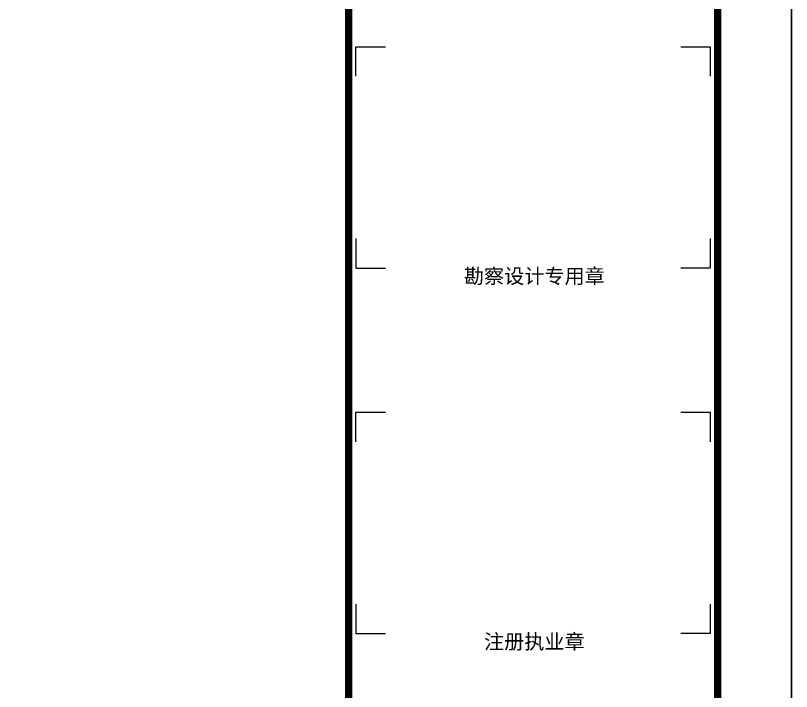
# Model space of a CAD drawing. Extents: x 498328 to 716449, y -893371 to -467753.
# Drawn here: x 705937 to 716449, y -660605 to -651446 of the extents above; entities that cross this region are included whole.
import ezdxf
from ezdxf.enums import TextEntityAlignment as Align

# ---------------------------------------------------------------- set-up
doc = ezdxf.new("R2010")
doc.units = 0
doc.header["$LTSCALE"] = 1000
doc.layers.get('0').update_dxf_attribs({"linetype": 'CONTINUOUS'})
for name, color, linetype in [('PUB_TITLE', 4, 'CONTINUOUS'), ('TK-PUBLIC', 7, 'CONTINUOUS'), ('通用-图框C-SHET', 141, 'CONTINUOUS')]:
    doc.layers.add(name, color=color, linetype=linetype)
doc.layers.add('yichutu', color=7, linetype='CONTINUOUS', true_color=0xffffff, plot=False)
doc.styles.add('标识1', font='times.ttf')

# ---------------------------------------------------------------- blocks, each defined once
blk = doc.blocks.new('yct-841-594-84100-59400-100-1000.0')
at = {"layer": 'yichutu', "color": 7, "true_color": 0xffffff}
blk.add_lwpolyline([(0, 0), (0, 59400), (84100, 59400), (84100, 0)], close=True, dxfattribs=at)
blk = doc.blocks.new('TY-YINZHANG-200702')
at = {"layer": 'TK-PUBLIC', "color": 253}
for points in [[(-4650, 24177), (-4650, 24577), (-4250, 24577)], [(-250, 24577), (150, 24577), (150, 24177)], [(-4650, 21977), (-4650, 21577), (-4650, 21577), (-4250, 21577)], [(150, 21977), (150, 21577), (-250, 21577)], [(-4650, 19225), (-4650, 19625), (-4250, 19625)], [(-250, 19625), (150, 19625), (150, 19225)], [(-4650, 17025), (-4650, 16625), (-4650, 16625), (-4250, 16625)], [(150, 17025), (150, 16625), (-250, 16625)]]:
    blk.add_lwpolyline(points, dxfattribs=at)
at = {"layer": 'TK-PUBLIC', "color": 253, "style": '标识1'}
for s, p in [('勘察设计专用章', (-2234, 21473)), ('注册执业章', (-2234, 16521))]:
    blk.add_text(s, height=200, dxfattribs=at).set_placement(p, align=Align.MIDDLE)

msp = doc.modelspace()

# ---------------------------------------------------------------- linework, layer by layer
at = {"layer": 'PUB_TITLE'}
msp.add_lwpolyline([(632349.2, -681323.8), (716449.2, -681323.8), (716449.2, -621923.8), (632349.2, -621923.8)], close=True, dxfattribs=at)
at = {"layer": 'PUB_TITLE', "const_width": 100}
msp.add_lwpolyline([(634849.2, -680323.8), (715449.2, -680323.8), (715449.2, -622923.8), (634849.2, -622923.8)], close=True, dxfattribs=at)
at = {"layer": '通用-图框C-SHET', "const_width": 100}
for points in [[(710449.2, -654373.8), (710449.2, -622923.8)], [(710449.2, -680323.8), (710449.2, -654373.8)]]:
    msp.add_lwpolyline(points, dxfattribs=at)

# ---------------------------------------------------------------- block references
msp.add_blockref('TY-YINZHANG-200702', (715199.2, -676445))
at = {"layer": 'yichutu'}
msp.add_blockref('yct-841-594-84100-59400-100-1000.0', (632349.2, -681323.8), dxfattribs=at)

doc.saveas('drawing.dxf')
